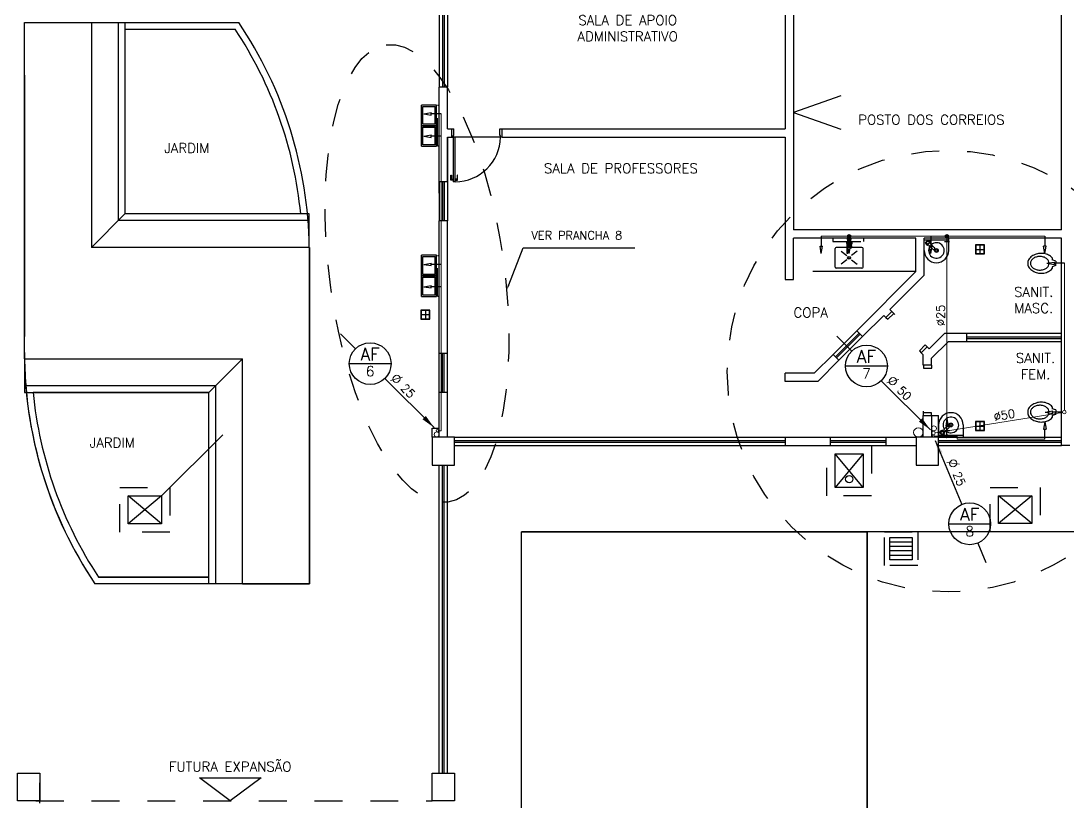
# Model space of a CAD drawing. Header units: millimetres. Extents: x -2485 to 3289, y -257 to 1952.
# Drawn here: x 11.854 to 15.61, y 49.464 to 52.267 of the extents above; entities that cross this region are included whole.
import ezdxf
from ezdxf.enums import TextEntityAlignment as Align

# ---------------------------------------------------------------- set-up
doc = ezdxf.new("R2010")
doc.units = ezdxf.units.MM
doc.header["$LTSCALE"] = 0.3
for name, pattern in [('CONTINUO', [0]), ('HID', [0.37, 0.07, -0.1, 0.03, -0.1, 0.07]), ('HIDDEN2', [0.1875, 0.125, -0.0625]), ('T-5CM', [0.1, 0.05, -0.05])]:
    doc.linetypes.add(name, pattern=pattern)
for name, color, linetype in [('AF', 4, 'Continuous'), ('CAIXAS', 3, 'Continuous'), ('detalhes esgoto', 1, 'HID'), ('IMPLANTAÇÃO ESGOTO', 2, 'Continuous'), ('PAREDE', 7, 'CONTINUO'), ('PILAR', 2, 'Continuous'), ('PROJEÇÃO', 11, 'HIDDEN2'), ('SAN', 11, 'Continuous'), ('TEX', 11, 'Continuous'), ('TEXTO', 3, 'Continuous'), ('TUB', 1, 'Continuous'), ('VISTAS', 1, 'Continuous')]:
    doc.layers.add(name, color=color, linetype=linetype)
for name, color, linetype, lineweight in [('IMPLANTAÇÃO  ÁGUA PLUVIAL', 6, 'HID', 15), ('PROJETO ÁGUA', 140, 'Continuous', 15), ('prumada', 9, 'Continuous', 15)]:
    doc.layers.add(name, color=color, linetype=linetype, lineweight=lineweight)
doc.styles.add('ROMANS', font='romans.shx', dxfattribs={"height": 0.03})

# ---------------------------------------------------------------- blocks, each defined once
blk = doc.blocks.new('vs')
at = {"layer": 'SAN'}
for p, q in [((0.103, 0.04), (0.167, 0.061)), ((0.103, 0.04), (0.103, 0)), ((0.103, -0.04), (0.103, 0)), ((0.167, 0.061), (0.167, 0.096)), ((0.103, -0.04), (0.167, -0.061)), ((0.167, -0.096), (0.167, -0.061))]:
    blk.add_line(p, q, dxfattribs=at)
for centre, radius, start, end in [((0.314, -0.036), 0.198, 124.9644, 138.1402), ((0.338, -0.042), 0.216, 108.2402, 129.1699), ((0.38, 0), 0.152, 163.0933, 196.9067), ((0.351, -0.025), 0.136, 125.8349, 149.1749), ((0.367, -0.158), 0.336, 90.0033, 106.7766), ((0.373, -0.045), 0.165, 107.7554, 128.0493), ((0.395, -0.128), 0.251, 90, 106.6532), ((0.367, -0.102), 0.28, 71.601, 89.9864), ((0.395, -0.051), 0.173, 69.9171, 89.9758), ((0.401, -0.065), 0.185, 54.1651, 73.3468), ((0.381, -0.094), 0.268, 55.0356, 73.8462), ((0.43, -0.025), 0.136, 30.8251, 54.1651), ((0.421, -0.036), 0.198, 30.64, 55.0356), ((0.477, 0), 0.0821, 327.4372, 32.5628), ((0.482, 0), 0.126, 0, 30.64), ((0.482, 0), 0.126, 329.36, 0), ((0.314, 0.036), 0.198, 221.8598, 235.0356), ((0.338, 0.042), 0.216, 230.8301, 251.7598), ((0.351, 0.025), 0.136, 210.8251, 234.1651), ((0.367, 0.158), 0.336, 253.2234, 269.9967), ((0.373, 0.045), 0.165, 231.9507, 252.2446), ((0.395, 0.128), 0.251, 253.3468, 270), ((0.367, 0.102), 0.28, 270.0136, 288.399), ((0.395, 0.051), 0.173, 270.0242, 290.0829), ((0.401, 0.065), 0.185, 286.6532, 305.8349), ((0.381, 0.094), 0.268, 286.1538, 304.9644), ((0.43, 0.025), 0.136, 305.8349, 329.1749), ((0.421, 0.036), 0.198, 304.9644, 329.36)]:
    blk.add_arc(centre, radius, start, end, dxfattribs=at)
blk = doc.blocks.new('ce50x60')
at = {"layer": 'CAIXAS', "linetype": 'T-5CM'}
for p, q in [((0, 0.8), (0.9, 0.8)), ((0, 0), (0, 0.8)), ((0.9, 0.8), (0.9, 0)), ((0.9, 0), (0, 0))]:
    blk.add_line(p, q, dxfattribs=at)
at = {"layer": 'CAIXAS', "color": 9, "linetype": 'Continuous'}
for p, q in [((0.15, 0.15), (0.15, 0.65)), ((0.15, 0.65), (0.75, 0.65)), ((0.75, 0.65), (0.75, 0.15)), ((0.75, 0.15), (0.15, 0.15))]:
    blk.add_line(p, q, dxfattribs=at)
at = {"layer": 'CAIXAS'}
for p, q in [((0.75, 0.65), (0.15, 0.15)), ((0.75, 0.15), (0.15, 0.65))]:
    blk.add_line(p, q, dxfattribs=at)
blk = doc.blocks.new('cg50x60')
at = {"layer": 'CAIXAS'}
for p, q in [((0.15, 0.65), (0.75, 0.15)), ((0.75, 0.65), (0.15, 0.15))]:
    blk.add_line(p, q, dxfattribs=at)
at = {"layer": 'CAIXAS', "color": 9, "linetype": 'Continuous'}
blk.add_line((0.75, 0.65), (0.75, 0.15), dxfattribs=at)
at = {"layer": 'CAIXAS', "linetype": 'T-5CM'}
blk.add_lwpolyline([(0, 0), (0, 0.8), (0.9, 0.8), (0.9, 0)], close=True, dxfattribs=at)
at = {"layer": 'CAIXAS', "color": 9, "linetype": 'Continuous'}
for points in [[(0.15, 0.15), (0.15, 0.65), (0.75, 0.65)], [(0.75, 0.15), (0.15, 0.15)]]:
    blk.add_lwpolyline(points, dxfattribs=at)
at = {"layer": 'TUB', "color": 13}
blk.add_circle((0.603, 0.402), 0.065, dxfattribs=at)
blk = doc.blocks.new('S')
at = {"layer": 'AF'}
blk.add_line((0, 0), (0.18, 0), dxfattribs=at)
at = {"layer": 'AF', "color": 4}
for p, q in [((0.18, 0.022), (0.18, -0.022)), ((0.312, 0), (0.18, 0.022)), ((0.312, 0), (0.18, -0.022))]:
    blk.add_line(p, q, dxfattribs=at)
blk = doc.blocks.new('RG')
blk.add_hatch(color=3).paths.add_polyline_path([(-0.03, 0, 1), (0.03, 0, 1)])
at = {"layer": 'AF'}
for p, q in [((0.03, 0), (0.095, 0)), ((0.095, -0.045), (0.095, 0.045))]:
    blk.add_line(p, q, dxfattribs=at)
blk.add_circle((0, 0), 0.03, dxfattribs=at)
blk = doc.blocks.new('c90c50t')
at = {"layer": 'TUB', "color": 1, "linetype": 'Continuous'}
for p, q in [((0.031, 0), (-0.031, 0)), ((0, -0.031), (0, 0.031))]:
    blk.add_line(p, q, dxfattribs=at)
at = {"layer": 'TUB', "color": 7}
for p, q in [((-0.016, -0.009), (-0.025, 0.001)), ((-0.009, -0.005), (-0.024, 0.009)), ((-0.007, 0.003), (-0.02, 0.016)), ((-0.002, 0.009), (-0.014, 0.021)), ((0.006, 0.012), (-0.007, 0.024)), ((0.025, 0.003), (0.003, 0.025))]:
    blk.add_line(p, q, dxfattribs=at)
at = {"layer": 'TUB', "color": 4}
for p, q in [((0.083, 0.025), (0.018, 0.025)), ((0.085, 0.024), (0.02, 0.024)), ((0.083, -0.025), (0.018, -0.025)), ((0.085, -0.024), (0.02, -0.024))]:
    blk.add_line(p, q, dxfattribs=at)
at = {"layer": 'TUB', "color": 3}
for p, q in [((0.085, 0.024), (0.083, 0.025)), ((0.085, 0.024), (0.085, 0.024)), ((0.085, -0.024), (0.083, -0.025)), ((0.085, -0.024), (0.085, -0.024))]:
    blk.add_line(p, q, dxfattribs=at)
at = {"layer": 'TUB', "color": 3, "linetype": 'Continuous'}
for q in [(0.085, 0.024), (0.085, -0.024)]:
    blk.add_line((0.085, 0), q, dxfattribs=at)
at = {"layer": 'TUB', "color": 4}
for radius in [0.0309, 0.027, 0.0254]:
    blk.add_circle((0, 0), radius, dxfattribs=at)
for centre, radius, start, end in [((-0.017, 0), 0.00874, 180, 270), ((-0.017, 0), 0.00874, 270, 0), ((0.008, -0.004), 0.0165, 350.3769, 165.498)]:
    blk.add_arc(centre, radius, start, end, dxfattribs=at)
blk = doc.blocks.new('l50')
at = {"layer": 'TUB', "color": 4}
for p, q in [((-0.035, 0.02595), (-0.031875, 0.02695)), ((0.0229, 0.02535), (-0.035, 0.02535)), ((-0.031875, 0.02695), (0.0213, 0.02695)), ((0.0213, 0.02695), (0.0213, 0.03095)), ((0.0213, 0.03095), (0.0325, 0.03095)), ((0.0229, 0.02535), (0.0229, 0.02935)), ((0.0229, 0.02935), (0.0309, 0.02935)), ((0.0309, 0.02935), (0.0309, 0.02535)), ((0.0309, 0.02535), (0.04, 0.02535)), ((0.0325, 0.03095), (0.0325, 0.02695)), ((0.0325, 0.02695), (0.04, 0.02695)), ((0.0229, -0.02535), (-0.035, -0.02535)), ((-0.035, -0.02595), (-0.031875, -0.02695)), ((-0.031875, -0.02695), (0.0213, -0.02695)), ((0.0213, -0.02695), (0.0213, -0.03095)), ((0.0213, -0.03095), (0.0325, -0.03095)), ((0.0229, -0.02535), (0.0229, -0.02935)), ((0.0229, -0.02935), (0.0309, -0.02935)), ((0.0309, -0.02535), (0.04, -0.02535)), ((0.0309, -0.02935), (0.0309, -0.02535)), ((0.0325, -0.02695), (0.04, -0.02695)), ((0.0325, -0.03095), (0.0325, -0.02695))]:
    blk.add_line(p, q, dxfattribs=at)
at = {"layer": 'TUB', "color": 3}
for p, q in [((-0.035, 0.02595), (-0.035, 0)), ((-0.035, -0.02595), (-0.035, 0)), ((0, 0.02535), (0, 0)), ((0, -0.02535), (0, 0)), ((0.0229, 0), (0.0229, 0.02535)), ((0.0229, 0), (0.0229, -0.02535)), ((0.0309, 0), (0.0309, 0.02535)), ((0.0309, 0), (0.0309, -0.02535)), ((0.04, 0), (0.04, 0.02695)), ((0.04, 0), (0.04, -0.02695))]:
    blk.add_line(p, q, dxfattribs=at)
blk = doc.blocks.new('CP40N')
at = {"layer": 'CAIXAS', "linetype": 'T-5CM'}
for p, q in [((-0.3, -0.3), (-0.3, 0.3)), ((-0.3, 0.3), (0.3, 0.3)), ((0.3, 0.3), (0.3, -0.3)), ((0.3, -0.3), (-0.3, -0.3))]:
    blk.add_line(p, q, dxfattribs=at)
at = {"layer": 'CAIXAS', "color": 9, "linetype": 'Continuous'}
for p, q in [((-0.2, -0.2), (-0.2, 0.2)), ((-0.2, 0.2), (0.2, 0.2)), ((0.2, 0.2), (0.2, -0.2)), ((0.2, -0.2), (-0.2, -0.2))]:
    blk.add_line(p, q, dxfattribs=at)
at = {"layer": 'CAIXAS', "color": 7}
for p, q in [((0.2, 0.12), (-0.2, 0.12)), ((0.2, 0.04), (-0.2, 0.04)), ((0.2, -0.04), (-0.2, -0.04)), ((0.2, -0.12), (-0.2, -0.12))]:
    blk.add_line(p, q, dxfattribs=at)
blk = doc.blocks.new('CS150')
at = {"layer": 'SAN'}
for p, q in [((-0.075, 0), (0.075, 0)), ((0, 0.075), (0, -0.075))]:
    blk.add_line(p, q, dxfattribs=at)
for points in [[(-0.08, 0.08), (-0.08, -0.08), (0.08, -0.08), (0.08, 0.08)], [(-0.075, 0.075), (-0.075, -0.075), (0.075, -0.075), (0.075, 0.075)]]:
    blk.add_lwpolyline(points, close=True, dxfattribs=at)
blk = doc.blocks.new('N292')
at = {"layer": 'TEX', "color": 11}
blk.add_line((0.0062, -0.015), (0.1015, -0.245), dxfattribs=at)
at = {"layer": 'TEX', "color": 5, "linetype": 'Continuous'}
blk.add_line((0.0552, -0.3143), (0.2052, -0.3143), dxfattribs=at)
at = {"layer": 'TEX'}
blk.add_line((0.1589, -0.3836), (0.1878, -0.4534), dxfattribs=at)
at = {"layer": 'TEX', "color": 5, "linetype": 'Continuous'}
blk.add_circle((0.1302, -0.3143), 0.075, dxfattribs=at)
at = {"layer": 'TEX', "color": 11}
blk.add_solid([(0.0176, -0.0643), (0.033, -0.058), (0.0062, -0.015)], dxfattribs=at)
at = {"layer": 'TEX', "color": 5, "style": 'ROMANS'}
blk.add_text('%%c', height=0.04, rotation=292.5, dxfattribs=at).set_placement((0.0459, -0.0892))
at = {"layer": 'TEX', "color": 5, "linetype": 'Continuous', "style": 'ROMANS'}
blk.add_attdef('N', (0.0689, -0.1351), '', height=0.03, rotation=292.5, dxfattribs=at)
at = {"layer": 'TEX', "color": 9, "linetype": 'Continuous', "style": 'ROMANS'}
for tag, height, p in [('L', 0.045, (0.1302, -0.303)), ('N', 0.036, (0.1302, -0.3592))]:
    blk.add_attdef(tag, text='', height=height, dxfattribs=at).set_placement(p, align=Align.CENTER)
blk = doc.blocks.new('n135')
at = {"layer": 'TEX'}
blk.add_line((-0.2936, 0.2936), (-0.347, 0.347), dxfattribs=at)
at = {"layer": 'TEX', "color": 5, "linetype": 'Continuous'}
blk.add_line((-0.3155, 0.2405), (-0.1655, 0.2405), dxfattribs=at)
at = {"layer": 'TEX', "color": 11}
blk.add_line((-0.0113, 0.0113), (-0.1875, 0.1875), dxfattribs=at)
blk.add_line((-0.0113, 0.0113), (-0.1875, 0.1875), dxfattribs=at)
at = {"layer": 'TEX', "color": 5, "linetype": 'Continuous'}
blk.add_circle((-0.2405, 0.2405), 0.075, dxfattribs=at)
blk.add_circle((-0.2405, 0.2405), 0.075, dxfattribs=at)
at = {"layer": 'TEX', "color": 11}
blk.add_solid([(-0.0526, 0.0408), (-0.0408, 0.0526), (-0.0113, 0.0113)], dxfattribs=at)
blk.add_solid([(-0.0526, 0.0408), (-0.0408, 0.0526), (-0.0113, 0.0113)], dxfattribs=at)
at = {"layer": 'TEX', "color": 5, "style": 'ROMANS'}
blk.add_text('%%c', height=0.04, rotation=315, dxfattribs=at).set_placement((-0.1722, 0.1839))
at = {"layer": 'TEX', "color": 9, "linetype": 'Continuous', "style": 'ROMANS'}
for tag, height, p in [('L', 0.045, (-0.2405, 0.2518)), ('N', 0.036, (-0.2405, 0.1956))]:
    blk.add_attdef(tag, text='', height=height, dxfattribs=at).set_placement(p, align=Align.CENTER)
at = {"layer": 'TEX', "color": 5, "linetype": 'Continuous', "style": 'ROMANS'}
blk.add_attdef('N', (-0.1334, 0.1503), '', height=0.03, rotation=315, dxfattribs=at)
blk = doc.blocks.new('50')
at = {"layer": 'TEX', "color": 9, "style": 'ROMANS'}
blk.add_text('%%c50', height=0.03, dxfattribs=at).set_placement((0, 0))
blk = doc.blocks.new('25')
at = {"layer": 'TEX', "color": 9, "style": 'ROMANS'}
blk.add_text('%%c25', height=0.03, dxfattribs=at).set_placement((0, 0))
blk = doc.blocks.new('SENT')
at = {"layer": 'TEX', "color": 5}
blk.add_lwpolyline([(-0.0825, -0.1105), (-0.0825, 0.1105), (0, 0)], close=True, dxfattribs=at)

msp = doc.modelspace()

# ---------------------------------------------------------------- linework, layer by layer
at = {"layer": 'IMPLANTAÇÃO ESGOTO'}
msp.add_line((12.35856, 50.562635), (12.577647, 50.781722), dxfattribs=at)
at = {"layer": 'PAREDE'}
for p, q in [((14.59454, 52.509032), (14.59454, 51.879032)), ((14.59454, 52.479032), (14.59454, 51.879032)), ((14.62454, 52.479032), (14.62454, 51.517032)), ((15.58654, 51.517032), (15.58654, 52.479032)), ((13.354539, 52.329032), (13.35454, 52.029032)), ((13.366539, 52.329032), (13.36654, 52.029032)), ((13.372539, 52.329032), (13.37254, 52.029032)), ((13.384539, 52.329032), (13.38454, 52.029032)), ((11.86654, 52.261032), (12.635548, 52.261032)), ((11.86654, 52.072237), (11.86654, 52.261032)), ((11.86654, 52.261032), (12.635548, 52.261032)), ((11.86654, 52.261032), (12.635548, 52.261032)), ((11.86654, 51.054032), (11.86654, 52.261032)), ((11.86654, 52.261032), (12.10654, 52.261032)), ((12.10654, 52.261032), (12.10654, 51.454032)), ((12.119532, 52.261032), (12.635548, 52.261032)), ((12.20254, 52.261032), (12.20254, 51.550032)), ((12.22654, 52.261032), (12.22654, 51.574032)), ((12.22654, 52.237032), (12.622694, 52.237032)), ((11.86654, 52.072237), (11.86654, 51.134032)), ((13.35454, 51.649032), (13.35454, 52.029032)), ((13.38454, 52.029032), (13.35454, 52.029032)), ((13.38454, 51.879032), (13.38454, 52.029126)), ((14.79454, 51.998032), (14.62454, 51.938032)), ((14.62454, 51.938032), (14.79454, 51.878032)), ((13.38454, 51.879032), (13.39954, 51.879032)), ((13.39954, 51.849032), (13.39954, 51.879032)), ((13.39954, 51.879032), (13.40704, 51.879032)), ((13.40704, 51.856032), (13.40704, 51.879032)), ((13.57204, 51.856032), (13.57204, 51.879032)), ((13.57204, 51.879032), (13.57954, 51.879032)), ((13.57954, 51.879032), (14.59454, 51.879032)), ((13.57954, 51.849032), (13.57954, 51.879032)), ((13.38454, 51.689032), (13.38454, 51.849032)), ((13.38454, 51.849032), (13.39954, 51.849032)), ((13.38454, 51.849032), (13.38454, 51.704032)), ((13.38454, 51.849032), (13.38454, 51.716032)), ((13.38454, 51.849032), (13.38454, 51.689032)), ((13.38454, 51.849032), (13.39954, 51.849032)), ((13.38454, 51.849032), (13.38454, 51.689032)), ((13.39954, 51.849032), (13.40454, 51.849032)), ((13.40454, 51.849032), (13.40454, 51.856032)), ((13.40454, 51.856032), (13.40704, 51.856032)), ((13.40454, 51.849032), (13.40454, 51.689032)), ((13.41154, 51.849032), (13.40454, 51.849032)), ((13.57454, 51.849032), (13.41154, 51.849032)), ((13.41154, 51.689032), (13.41154, 51.849032)), ((13.57454, 51.856032), (13.57204, 51.856032)), ((13.57454, 51.849032), (13.57454, 51.856032)), ((13.57954, 51.849032), (13.57454, 51.849032)), ((13.57954, 51.849032), (14.59454, 51.849032)), ((14.59454, 51.849032), (14.59454, 51.338515)), ((14.59454, 51.849032), (14.59454, 51.338515)), ((13.38454, 51.689032), (13.354539, 51.689032)), ((13.354539, 51.689032), (13.35454, 51.549032)), ((13.366539, 51.689032), (13.36654, 51.549032)), ((13.372539, 51.689032), (13.37254, 51.549032)), ((13.384539, 51.689032), (13.38454, 51.549032)), ((13.39579, 51.695615), (13.39579, 51.713115)), ((13.39579, 51.713115), (13.397977, 51.713115)), ((13.40454, 51.695615), (13.39579, 51.695615)), ((13.397977, 51.713115), (13.397977, 51.698415)), ((13.397977, 51.698415), (13.40454, 51.698415)), ((13.41154, 51.689032), (13.40454, 51.689032)), ((13.418102, 51.698415), (13.41154, 51.698415)), ((13.41154, 51.695615), (13.42029, 51.695615)), ((13.42029, 51.713115), (13.418102, 51.713115)), ((13.418102, 51.713115), (13.418102, 51.698415)), ((13.42029, 51.695615), (13.42029, 51.713115)), ((12.10654, 51.454032), (12.22654, 51.574032)), ((12.888362, 51.574032), (12.22654, 51.574032)), ((12.888362, 51.454032), (12.888362, 51.574032)), ((12.888362, 51.550032), (12.20254, 51.550032)), ((13.35454, 50.948032), (13.35454, 51.549032)), ((13.38454, 51.549032), (13.35454, 51.549032)), ((13.38454, 50.948032), (13.38454, 51.549032)), ((15.58654, 51.517032), (14.62454, 51.517032)), ((12.88854, 51.454032), (12.10654, 51.454032)), ((12.88854, 51.454032), (12.88854, 51.374032)), ((12.88854, 50.247032), (12.88854, 51.454032)), ((15.063687, 51.487032), (14.62454, 51.487032)), ((14.62454, 51.338515), (14.62454, 51.487032)), ((15.063687, 51.367032), (15.063687, 51.487032)), ((15.58654, 51.487032), (15.093687, 51.487032)), ((15.093687, 51.354606), (15.093687, 51.487032)), ((15.58654, 51.145032), (15.58654, 51.487032)), ((12.88854, 51.374032), (12.88854, 50.247032)), ((14.851829, 51.155174), (15.063687, 51.367032)), ((14.970332, 51.231251), (15.093687, 51.354606)), ((14.59454, 51.338515), (14.62454, 51.338515)), ((14.984474, 51.217108), (14.970332, 51.231251)), ((14.873042, 51.133961), (14.949118, 51.210037)), ((14.95619, 51.202966), (14.949118, 51.210037)), ((14.95619, 51.202966), (14.977403, 51.22418)), ((14.95619, 51.202966), (14.977403, 51.22418)), ((14.977523, 51.2243), (14.95631, 51.203086)), ((14.95631, 51.203086), (14.963381, 51.196015)), ((14.963381, 51.196015), (14.984594, 51.217229)), ((14.984594, 51.217229), (14.977523, 51.2243)), ((14.988837, 51.212986), (14.984594, 51.217229)), ((14.766976, 51.070322), (14.851829, 51.155174)), ((14.851829, 51.155174), (14.873042, 51.133961)), ((11.86654, 51.077032), (11.86654, 51.134032)), ((14.775462, 51.061836), (14.860314, 51.146689)), ((14.779704, 51.057594), (14.864557, 51.142447)), ((14.78819, 51.049108), (14.873042, 51.133961)), ((15.111753, 51.089829), (15.166956, 51.145032)), ((15.24654, 51.145032), (15.166956, 51.145032)), ((15.24654, 51.115032), (15.24654, 51.145032)), ((15.58654, 51.145032), (15.24654, 51.145032)), ((15.24654, 51.133032), (15.58654, 51.133032)), ((15.24654, 51.127032), (15.58654, 51.127032)), ((15.58654, 50.743032), (15.58654, 51.145032)), ((15.097611, 51.103971), (15.076398, 51.082758)), ((15.09054, 51.068616), (15.076398, 51.082758)), ((15.076398, 51.082758), (15.083469, 51.075687)), ((15.083349, 51.075567), (15.104562, 51.09678)), ((15.083469, 51.075687), (15.104682, 51.0969)), ((15.111753, 51.089829), (15.097611, 51.103971)), ((15.104682, 51.0969), (15.097611, 51.103971)), ((15.12054, 51.05619), (15.179383, 51.115032)), ((15.24654, 51.115032), (15.179383, 51.115032)), ((15.58654, 51.115032), (15.24654, 51.115032)), ((11.86654, 51.054032), (12.64854, 51.054032)), ((11.866718, 51.054032), (11.866718, 50.934032)), ((12.64854, 51.054032), (12.52854, 50.934032)), ((12.64854, 50.247032), (12.64854, 51.054032)), ((13.354539, 50.933032), (13.35454, 51.073032)), ((13.38454, 51.073032), (13.35454, 51.073032)), ((13.366539, 50.933032), (13.36654, 51.073032)), ((13.372539, 50.933032), (13.37254, 51.073032)), ((13.384539, 50.933032), (13.38454, 51.073032)), ((14.699687, 51.003032), (14.766976, 51.070322)), ((14.712113, 50.973032), (14.78819, 51.049108)), ((14.766976, 51.070322), (14.78819, 51.049108)), ((15.09054, 51.031032), (15.09054, 51.068616)), ((15.12054, 51.031032), (15.12054, 51.05619)), ((14.59454, 50.973032), (14.59454, 51.003032)), ((14.699687, 51.003032), (14.59454, 51.003032)), ((15.12071, 51.031032), (15.09071, 51.031032)), ((15.09071, 51.031032), (15.09071, 51.021032)), ((15.09071, 51.021032), (15.12071, 51.021032)), ((15.12071, 51.021032), (15.12071, 51.031032)), ((14.712113, 50.973032), (14.59454, 50.973032)), ((11.866718, 50.958032), (12.55254, 50.958032)), ((11.866718, 50.934032), (12.52854, 50.934032)), ((12.52854, 50.934032), (11.897541, 50.934032)), ((12.52854, 50.247032), (12.52854, 50.934032)), ((12.52854, 50.271032), (12.52854, 50.934032)), ((12.55254, 50.247032), (12.55254, 50.958032)), ((13.38454, 50.933032), (13.354539, 50.933032)), ((13.35454, 50.773032), (13.35454, 50.933032)), ((13.38454, 50.773032), (13.38454, 50.933032)), ((15.09054, 50.867032), (15.09054, 50.861032)), ((15.09054, 50.867032), (15.09054, 50.861032)), ((15.12054, 50.861032), (15.09054, 50.861032)), ((15.09054, 50.861032), (15.09054, 50.851032)), ((15.12054, 50.851032), (15.12054, 50.861032)), ((15.09054, 50.773032), (15.09054, 50.851032)), ((15.09054, 50.851032), (15.14554, 50.851032)), ((15.14554, 50.773032), (15.14554, 50.851032)), ((13.32954, 50.773032), (13.32954, 50.805177)), ((13.32954, 50.805177), (13.35454, 50.805177)), ((12.88854, 50.777032), (12.88854, 50.247032)), ((12.88854, 50.777032), (12.88854, 50.247032)), ((12.88854, 50.750532), (12.88854, 50.247032)), ((12.88854, 50.247032), (12.88854, 50.750532)), ((12.88854, 50.750532), (12.88854, 50.247032)), ((12.88854, 50.247032), (12.88854, 50.750532)), ((13.40954, 50.773032), (14.59454, 50.773032)), ((13.40954, 50.761032), (14.59454, 50.761032)), ((13.40954, 50.755032), (14.59454, 50.755032)), ((13.40954, 50.743032), (14.59454, 50.743032)), ((14.59454, 50.773032), (14.59454, 50.743032)), ((14.59454, 50.773032), (14.75754, 50.773032)), ((14.59454, 50.743032), (14.62454, 50.743032)), ((14.59454, 50.743032), (14.75754, 50.743032)), ((14.75754, 50.743032), (14.75754, 50.773032)), ((14.75754, 50.773032), (14.95754, 50.773032)), ((14.75754, 50.761032), (14.95754, 50.761032)), ((14.75754, 50.755032), (14.95754, 50.755032)), ((14.75754, 50.743032), (14.95754, 50.743032)), ((14.95754, 50.743032), (14.95754, 50.773032)), ((14.95754, 50.773032), (15.06554, 50.773032)), ((14.95754, 50.743032), (15.06554, 50.743032)), ((15.14554, 50.773032), (15.58654, 50.773032)), ((15.14554, 50.761032), (15.58654, 50.761032)), ((15.14554, 50.755032), (15.58654, 50.755032)), ((15.14554, 50.743032), (15.58654, 50.743032)), ((15.61654, 50.743032), (15.58654, 50.743032)), ((13.35454, 49.568032), (13.35454, 50.673032)), ((13.36654, 49.568032), (13.36654, 50.673032)), ((13.37254, 49.568032), (13.37254, 50.673032)), ((13.38454, 49.568032), (13.38454, 50.673032)), ((12.88854, 50.435828), (12.88854, 50.247032)), ((12.88854, 50.435828), (12.88854, 50.247032)), ((22.32954, 50.433032), (13.64954, 50.433032)), ((13.64954, 50.433032), (14.88954, 50.433032)), ((13.64954, 48.247032), (13.64954, 50.433032)), ((14.88954, 48.247032), (14.88954, 50.433032)), ((14.88954, 50.433032), (14.88954, 48.247032)), ((12.52854, 50.271032), (12.132386, 50.271032)), ((12.132386, 50.271032), (12.52854, 50.271032)), ((12.88854, 50.247032), (12.119532, 50.247032)), ((12.88854, 50.247032), (12.119532, 50.247032)), ((12.88854, 50.247032), (12.119532, 50.247032)), ((12.88854, 50.247032), (12.119532, 50.247032)), ((12.88854, 50.247032), (12.119532, 50.247032)), ((12.88854, 50.247032), (12.119532, 50.247032)), ((12.88854, 50.247032), (12.119532, 50.247032)), ((12.635548, 50.247032), (12.119532, 50.247032)), ((12.64854, 50.247032), (12.119532, 50.247032)), ((12.64854, 50.247032), (12.88854, 50.247032)), ((11.92154, 49.460032), (11.92154, 49.533032))]:
    msp.add_line(p, q, dxfattribs=at)
for centre, radius, start, end in [((11.40054, 51.431032), 1.488, 0.885656, 33.903492), ((11.40054, 51.431032), 1.488, 0.885656, 33.903492), ((11.40054, 51.431032), 1.464, 5.605452, 33.40451), ((13.40951, 51.854128), 0.165108, 270.704342, 358.231371), ((13.35454, 51.077032), 1.488, 180, 213.903492), ((13.35454, 51.077032), 1.488, 180.885656, 213.903492), ((13.35454, 51.077032), 1.488, 180.885656, 213.903492), ((13.35454, 51.077032), 1.464, 185.605452, 213.40451), ((13.35454, 51.077032), 1.464, 185.605452, 213.40451)]:
    msp.add_arc(centre, radius, start, end, dxfattribs=at)
at = {"layer": 'PILAR'}
for points in [[(13.32954, 50.673032), (13.40954, 50.673032), (13.40954, 50.773032), (13.32954, 50.773032)], [(15.06554, 50.673032), (15.14554, 50.673032), (15.14554, 50.773032), (15.06554, 50.773032)], [(11.84154, 49.568032), (11.92154, 49.568032), (11.92154, 49.468032), (11.84154, 49.468032)], [(13.32954, 49.568032), (13.40954, 49.568032), (13.40954, 49.468032), (13.32954, 49.468032)]]:
    msp.add_lwpolyline(points, close=True, dxfattribs=at)
at = {"layer": 'PROJETO ÁGUA'}
for p, q in [((13.36154, 50.796484), (13.36154, 51.933032)), ((15.17894, 51.494032), (14.72454, 51.494032)), ((15.52654, 51.494032), (15.17294, 51.494032)), ((15.17554, 51.490632), (15.17554, 50.776666)), ((15.59654, 51.397032), (15.596526, 50.869482)), ((15.133614, 50.789219), (15.59017, 50.862019)), ((15.596526, 50.863032), (15.596526, 50.863032)), ((13.35138, 50.796484), (13.36154, 50.796484)), ((15.130179, 50.776666), (15.211728, 50.776666)), ((15.211728, 50.776666), (15.211728, 50.766032)), ((15.211728, 50.766032), (15.52654, 50.766032))]:
    msp.add_line(p, q, dxfattribs=at)
for centre, radius in [((15.17554, 51.494032), 0.0034), ((15.59654, 50.863032), 0.00645)]:
    msp.add_circle(centre, radius, dxfattribs=at)
at = {"layer": 'PROJEÇÃO'}
for p, q in [((14.766641, 51.487032), (14.766641, 51.474719)), ((14.766641, 51.474719), (14.876584, 51.474719)), ((14.876584, 51.487032), (14.876584, 51.474719)), ((11.90754, 49.468032), (13.32954, 49.468032))]:
    msp.add_line(p, q, dxfattribs=at)
msp.add_circle((15.179383, 51.009921), 0.79211, dxfattribs=at)
msp.add_ellipse((13.274676, 51.360103), major_axis=(-0.110085, 0.820485), ratio=0.37830968, dxfattribs=at)
at = {"layer": 'prumada'}
for centre, radius in [((13.345139, 50.78311), 0.00883), ((13.34708, 50.796484), 0.0043), ((15.072815, 50.790086), 0.01698), ((15.128759, 50.804717), 0.00883), ((15.127245, 50.788203), 0.00645), ((15.126779, 50.776666), 0.0034)]:
    msp.add_circle(centre, radius, dxfattribs=at)
at = {"layer": 'SAN'}
for p, q in [((13.291061, 51.890726), (13.291061, 51.964725)), ((13.345061, 51.964725), (13.291061, 51.964725)), ((13.296061, 51.895726), (13.296061, 51.959725)), ((13.296061, 51.959725), (13.340061, 51.959725)), ((13.340061, 51.895726), (13.340061, 51.959725)), ((13.345061, 51.890726), (13.345061, 51.964725)), ((13.291061, 51.890726), (13.345061, 51.890726)), ((13.291061, 51.816728), (13.291061, 51.890726)), ((13.345061, 51.890726), (13.291061, 51.890726)), ((13.340061, 51.895726), (13.296061, 51.895726)), ((13.296061, 51.821728), (13.296061, 51.885726)), ((13.296061, 51.885726), (13.340061, 51.885726)), ((13.340061, 51.821728), (13.340061, 51.885726)), ((13.345061, 51.816728), (13.345061, 51.890726)), ((13.291061, 51.816728), (13.345061, 51.816728)), ((13.340061, 51.821728), (13.296061, 51.821728)), ((13.291061, 51.352228), (13.291061, 51.426226)), ((13.345061, 51.426226), (13.291061, 51.426226)), ((13.296061, 51.357228), (13.296061, 51.421226)), ((13.296061, 51.421226), (13.340061, 51.421226)), ((13.340061, 51.357228), (13.340061, 51.421226)), ((13.345061, 51.352228), (13.345061, 51.426226)), ((13.291061, 51.352228), (13.345061, 51.352228)), ((13.291061, 51.278229), (13.291061, 51.352228)), ((13.345061, 51.352228), (13.291061, 51.352228)), ((13.340061, 51.357228), (13.296061, 51.357228)), ((13.296061, 51.283229), (13.296061, 51.347228)), ((13.296061, 51.347228), (13.340061, 51.347228)), ((13.340061, 51.283229), (13.340061, 51.347228)), ((13.345061, 51.278229), (13.345061, 51.352228)), ((13.291061, 51.278229), (13.345061, 51.278229)), ((13.340061, 51.283229), (13.296061, 51.283229))]:
    msp.add_line(p, q, dxfattribs=at)
at = {"layer": 'SAN', "linetype": 'T-5CM'}
for p, q in [((13.34754, 51.818085), (13.34754, 51.964014)), ((13.34754, 51.964014), (13.35454, 51.964014)), ((13.34754, 51.818085), (13.35454, 51.818085)), ((15.093687, 51.480032), (15.093687, 51.487032)), ((15.181687, 51.480032), (15.093687, 51.480032)), ((13.34754, 51.279586), (13.34754, 51.425515)), ((13.34754, 51.425515), (13.35454, 51.425515)), ((13.34754, 51.279586), (13.35454, 51.279586)), ((15.12054, 50.851032), (15.12054, 50.773032)), ((15.14554, 50.780032), (15.23354, 50.780032)), ((15.14554, 50.780032), (15.14554, 50.773032)), ((15.23354, 50.780032), (15.23354, 50.773032))]:
    msp.add_line(p, q, dxfattribs=at)
at = {"layer": 'SAN', "linetype": 'CONTINUO'}
for p, q in [((14.817175, 51.45361), (14.77854, 51.45361)), ((14.817175, 51.45361), (14.77854, 51.45361)), ((14.817175, 51.43661), (14.817175, 51.469884)), ((14.817175, 51.43661), (14.817175, 51.469884)), ((14.819175, 51.43661), (14.819175, 51.469884)), ((14.819175, 51.43661), (14.819175, 51.469884)), ((14.824382, 51.45361), (14.819175, 51.45361)), ((14.824382, 51.45361), (14.819175, 51.45361)), ((14.82605, 51.472012), (14.820146, 51.472012)), ((14.82605, 51.472012), (14.820146, 51.472012)), ((14.823921, 51.468012), (14.820393, 51.468012)), ((14.823921, 51.468012), (14.820393, 51.468012)), ((14.824184, 51.454408), (14.825184, 51.465508)), ((14.824184, 51.454408), (14.825184, 51.465508)), ((14.824184, 51.454408), (14.824528, 51.45564)), ((14.824184, 51.454408), (14.824528, 51.45564)), ((14.824528, 51.453176), (14.824184, 51.454408)), ((14.824528, 51.453176), (14.824184, 51.454408)), ((14.824528, 51.45564), (14.825648, 51.456821)), ((14.824528, 51.45564), (14.825648, 51.456821)), ((14.825184, 51.465508), (14.825419, 51.466123)), ((14.825184, 51.465508), (14.825419, 51.466123)), ((14.825419, 51.466123), (14.826356, 51.466814)), ((14.825419, 51.466123), (14.826356, 51.466814)), ((14.825648, 51.456821), (14.827198, 51.457545)), ((14.825648, 51.456821), (14.827198, 51.457545)), ((14.826356, 51.466814), (14.827561, 51.467201)), ((14.826356, 51.466814), (14.827561, 51.467201)), ((14.827198, 51.457545), (14.829184, 51.457821)), ((14.827198, 51.457545), (14.829184, 51.457821)), ((14.827561, 51.467201), (14.829184, 51.467354)), ((14.827561, 51.467201), (14.829184, 51.467354)), ((14.829184, 51.467354), (14.830807, 51.467201)), ((14.829184, 51.467354), (14.830807, 51.467201)), ((14.829184, 51.457821), (14.83117, 51.457545)), ((14.829184, 51.457821), (14.83117, 51.457545)), ((14.830807, 51.467201), (14.832012, 51.466814)), ((14.830807, 51.467201), (14.832012, 51.466814)), ((14.83117, 51.457545), (14.83272, 51.456821)), ((14.83117, 51.457545), (14.83272, 51.456821)), ((14.832012, 51.466814), (14.832949, 51.466123)), ((14.832012, 51.466814), (14.832949, 51.466123)), ((14.832536, 51.468151), (14.832536, 51.466427)), ((14.832536, 51.468151), (14.832536, 51.466427)), ((14.83272, 51.456821), (14.833839, 51.45564)), ((14.83272, 51.456821), (14.833839, 51.45564)), ((14.832949, 51.466123), (14.833184, 51.465508)), ((14.832949, 51.466123), (14.833184, 51.465508)), ((14.834184, 51.454408), (14.833184, 51.465508)), ((14.834184, 51.454408), (14.833184, 51.465508)), ((14.833839, 51.45564), (14.834184, 51.454408)), ((14.833839, 51.45564), (14.834184, 51.454408)), ((14.834184, 51.454408), (14.833839, 51.453176)), ((14.834184, 51.454408), (14.833839, 51.453176)), ((14.87054, 51.45361), (14.833986, 51.45361)), ((14.87054, 51.45361), (14.833986, 51.45361)), ((15.093687, 51.443032), (15.093687, 51.487032)), ((15.093687, 51.443032), (15.093687, 51.487032)), ((15.107074, 51.4803), (15.09774, 51.470966)), ((15.107074, 51.4803), (15.09774, 51.470966)), ((15.098253, 51.470454), (15.09774, 51.470966)), ((15.098253, 51.470454), (15.09774, 51.470966)), ((15.10448, 51.476221), (15.10182, 51.47356)), ((15.10448, 51.476221), (15.10182, 51.47356)), ((15.107587, 51.479787), (15.107074, 51.4803)), ((15.107587, 51.479787), (15.107074, 51.4803)), ((15.107171, 51.465281), (15.125728, 51.446724)), ((15.107171, 51.465281), (15.125728, 51.446724)), ((15.11275, 51.470995), (15.131292, 51.452454)), ((15.11275, 51.470995), (15.131292, 51.452454)), ((15.181687, 51.443032), (15.181687, 51.487032)), ((15.181687, 51.443032), (15.181687, 51.487032)), ((14.77454, 51.43661), (14.77454, 51.44961)), ((14.77454, 51.43661), (14.77454, 51.44961)), ((14.77454, 51.38361), (14.77454, 51.43661)), ((14.77454, 51.38361), (14.77454, 51.43661)), ((14.795659, 51.440266), (14.816002, 51.424546)), ((14.817175, 51.434438), (14.817175, 51.43661)), ((14.817175, 51.434438), (14.817175, 51.43661)), ((14.819175, 51.434438), (14.819175, 51.43661)), ((14.819175, 51.434438), (14.819175, 51.43661)), ((14.825648, 51.451994), (14.824528, 51.453176)), ((14.825648, 51.451994), (14.824528, 51.453176)), ((14.827198, 51.45127), (14.825648, 51.451994)), ((14.827198, 51.45127), (14.825648, 51.451994)), ((14.829184, 51.450995), (14.827198, 51.45127)), ((14.829184, 51.450995), (14.827198, 51.45127)), ((14.83117, 51.45127), (14.829184, 51.450995)), ((14.83117, 51.45127), (14.829184, 51.450995)), ((14.83272, 51.451994), (14.83117, 51.45127)), ((14.83272, 51.451994), (14.83117, 51.45127)), ((14.833839, 51.453176), (14.83272, 51.451994)), ((14.833839, 51.453176), (14.83272, 51.451994)), ((14.853421, 51.440266), (14.833077, 51.424546)), ((14.87454, 51.43661), (14.87454, 51.44961)), ((14.87454, 51.43661), (14.87454, 51.44961)), ((14.87454, 51.38361), (14.87454, 51.43661)), ((14.87454, 51.38361), (14.87454, 51.43661)), ((14.87054, 51.37961), (14.77854, 51.37961)), ((14.87054, 51.37961), (14.77854, 51.37961)), ((14.816002, 51.410013), (14.795659, 51.394293)), ((14.816002, 51.410013), (14.795659, 51.394293)), ((14.833077, 51.410013), (14.853421, 51.394293)), ((14.833077, 51.410013), (14.853421, 51.394293)), ((15.063687, 51.367032), (14.69454, 51.367032)), ((15.14554, 50.817032), (15.14554, 50.773032)), ((15.14554, 50.817032), (15.14554, 50.773032)), ((15.23354, 50.817032), (15.23354, 50.773032)), ((15.23354, 50.817032), (15.23354, 50.773032)), ((15.150106, 50.789611), (15.149593, 50.789098)), ((15.150106, 50.789611), (15.149593, 50.789098)), ((15.158927, 50.779765), (15.149593, 50.789098)), ((15.158927, 50.779765), (15.149593, 50.789098)), ((15.156333, 50.783844), (15.153672, 50.786505)), ((15.156333, 50.783844), (15.153672, 50.786505)), ((15.159439, 50.780277), (15.158927, 50.779765)), ((15.159439, 50.780277), (15.158927, 50.779765)), ((15.159024, 50.794784), (15.177581, 50.813341)), ((15.159024, 50.794784), (15.177581, 50.813341)), ((15.164603, 50.78907), (15.183144, 50.807611)), ((15.164603, 50.78907), (15.183144, 50.807611))]:
    msp.add_line(p, q, dxfattribs=at)
for centre, radius in [((15.106879, 51.471161), 0.005), ((15.106879, 51.471161), 0.005), ((14.82454, 51.41661), 0.005317), ((14.82454, 51.41661), 0.005317), ((14.82454, 51.41661), 0.003254), ((14.82454, 51.41661), 0.003254), ((15.137687, 51.443032), 0.00675), ((15.137687, 51.443032), 0.00675), ((15.137687, 51.443032), 0.00405), ((15.137687, 51.443032), 0.00405), ((15.18954, 50.817032), 0.00675), ((15.18954, 50.817032), 0.00675), ((15.18954, 50.817032), 0.00405), ((15.18954, 50.817032), 0.00405), ((15.158732, 50.788904), 0.005), ((15.158732, 50.788904), 0.005)]:
    msp.add_circle(centre, radius, dxfattribs=at)
for centre, radius, start, end in [((14.77854, 51.44961), 0.004, 90, 180), ((14.77854, 51.44961), 0.004, 90, 180), ((14.818175, 51.469884), 0.002901, 290.161008, 249.838992), ((14.818175, 51.469884), 0.002901, 290.161008, 249.838992), ((14.818175, 51.469884), 0.001, 0.003727, 179.996273), ((14.818175, 51.469884), 0.001, 0.003727, 179.996273), ((14.829175, 51.469884), 0.006985, 195.537328, 233.998735), ((14.829175, 51.469884), 0.006985, 195.537328, 233.998735), ((14.829175, 51.469884), 0.006985, 306.170469, 162.256769), ((14.829175, 51.469884), 0.006985, 306.170469, 162.256769), ((14.823921, 51.466012), 0.002, 12.82848, 90), ((14.823921, 51.466012), 0.002, 12.82848, 90), ((14.829175, 51.469884), 0.003781, 332.736733, 145.73755), ((14.829175, 51.469884), 0.003781, 332.736733, 145.73755), ((14.87054, 51.44961), 0.004, 0, 90), ((14.87054, 51.44961), 0.004, 0, 90), ((15.106879, 51.471161), 0.008655, 184.686343, 287.836837), ((15.106879, 51.471161), 0.008655, 184.686343, 287.836837), ((15.106879, 51.471161), 0.0056, 154.629247, 266.390962), ((15.106879, 51.471161), 0.0056, 154.629247, 266.390962), ((15.106879, 51.471161), 0.0056, 4.705622, 115.370753), ((15.106879, 51.471161), 0.0056, 4.705622, 115.370753), ((15.106464, 51.464574), 0.001, 45, 86.390962), ((15.106464, 51.464574), 0.001, 45, 86.390962), ((15.106879, 51.471161), 0.008655, 342.7795, 85.313657), ((15.106879, 51.471161), 0.008655, 342.7795, 85.313657), ((15.137687, 51.443032), 0.028, 147.050971, 130.617591), ((15.137687, 51.443032), 0.028, 147.050971, 130.617591), ((15.137687, 51.44168), 0.044, 129.069598, 129.07627), ((15.137687, 51.44168), 0.044, 129.069598, 129.07627), ((15.113457, 51.471702), 0.001, 184.705622, 225), ((15.113457, 51.471702), 0.001, 184.705622, 225), ((14.818175, 51.434438), 0.001476, 132.655893, 47.344107), ((14.818175, 51.434438), 0.001476, 132.655893, 47.344107), ((14.818175, 51.434438), 0.001, 179.993525, 0.006475), ((14.818175, 51.434438), 0.001, 179.993525, 0.006475), ((15.137687, 51.443032), 0.044, 180, 0), ((15.137687, 51.443032), 0.044, 180, 0), ((15.126435, 51.447431), 0.001, 225, 264.250162), ((15.126435, 51.447431), 0.001, 225, 264.250162), ((15.126816, 51.451217), 0.004805, 264.250162, 7.995834), ((15.126816, 51.451217), 0.004805, 264.250162, 7.995834), ((15.130584, 51.451746), 0.001, 7.995834, 45), ((15.130584, 51.451746), 0.001, 7.995834, 45), ((14.77854, 51.38361), 0.004, 180, 270), ((14.77854, 51.38361), 0.004, 180, 270), ((14.87054, 51.38361), 0.004, 270, 0), ((14.87054, 51.38361), 0.004, 270, 0), ((15.18954, 50.817032), 0.044, 0, 180), ((15.18954, 50.817032), 0.028, 229.382409, 212.949029), ((15.18954, 50.817032), 0.028, 229.382409, 212.949029), ((15.158732, 50.788904), 0.008655, 72.163163, 175.313657), ((15.158732, 50.788904), 0.008655, 72.163163, 175.313657), ((15.158732, 50.788904), 0.0056, 93.609038, 205.370753), ((15.158732, 50.788904), 0.0056, 93.609038, 205.370753), ((15.158732, 50.788904), 0.0056, 244.629247, 355.294378), ((15.158732, 50.788904), 0.0056, 244.629247, 355.294378), ((15.158317, 50.795491), 0.001, 273.609038, 315), ((15.158317, 50.795491), 0.001, 273.609038, 315), ((15.158732, 50.788904), 0.008655, 274.686343, 17.2205), ((15.158732, 50.788904), 0.008655, 274.686343, 17.2205), ((15.18954, 50.818385), 0.044, 230.92373, 230.930402), ((15.18954, 50.818385), 0.044, 230.92373, 230.930402), ((15.16531, 50.788363), 0.001, 135, 175.294378), ((15.16531, 50.788363), 0.001, 135, 175.294378), ((15.178288, 50.812633), 0.001, 95.749838, 135), ((15.178288, 50.812633), 0.001, 95.749838, 135), ((15.178669, 50.808847), 0.004805, 352.004166, 95.749838), ((15.178669, 50.808847), 0.004805, 352.004166, 95.749838), ((15.182437, 50.808318), 0.001, 315, 352.004166), ((15.182437, 50.808318), 0.001, 315, 352.004166)]:
    msp.add_arc(centre, radius, start, end, dxfattribs=at)
at = {"layer": 'TEX', "color": 11}
for p, q in [((13.603449, 51.319591), (13.654979, 51.452502)), ((13.654979, 51.452502), (13.685954, 51.452502)), ((13.685954, 51.452502), (14.055954, 51.452502))]:
    msp.add_line(p, q, dxfattribs=at)
msp.add_solid([(13.606557, 51.318386), (13.600341, 51.320796), (13.596219, 51.300943)], dxfattribs=at)

# ---------------------------------------------------------------- block references
at = {"layer": 'AF', "rotation": 270}
msp.add_blockref('SENT', (12.604866, 49.468032), dxfattribs=at)
at = {"layer": 'detalhes esgoto', "xscale": 0.2000000000002728, "yscale": 0.2000000000002728, "zscale": 0.2}
for name, p, rotation in [('c90c50t', (14.82454, 51.483842), 270), ('l50', (14.82454, 51.466842), 90)]:
    msp.add_blockref(name, p, dxfattribs=dict(at, rotation=rotation))
at = {"layer": 'IMPLANTAÇÃO  ÁGUA PLUVIAL', "xscale": 0.1999999999998181, "yscale": 0.2000000000002728, "zscale": 0.2}
msp.add_blockref('CP40N', (15.010815, 50.373032), dxfattribs=at)
at = {"layer": 'IMPLANTAÇÃO ESGOTO', "xscale": 0.1999999999998181, "zscale": 0.2}
for name, p, yscale in [('CS150', (15.293687, 51.447032), 0.1999999999998181), ('CS150', (13.30454, 51.213032), 0.1999999999998181), ('CS150', (15.293687, 50.813032), 0.1999999999998181), ('ce50x60', (12.20856, 50.432635), 0.2000000000002728), ('ce50x60', (15.329844, 50.433032), 0.2000000000002728)]:
    msp.add_blockref(name, p, dxfattribs=dict(at, yscale=yscale))
at = {"layer": 'IMPLANTAÇÃO ESGOTO', "xscale": 0.1999999999998181, "yscale": 0.2000000000002728, "zscale": 0.2, "rotation": 270}
msp.add_blockref('cg50x60', (14.74454, 50.743032), dxfattribs=at)
at = {"layer": 'PROJETO ÁGUA', "yscale": 0.2000000000002728, "zscale": 0.2}
for name, p, xscale, rotation in [('S', (13.36154, 51.933032), 0.1999999999998181, 180), ('S', (13.36154, 51.853032), 0.1999999999998181, 180), ('S', (14.72454, 51.494032), -0.2000000000002728, 90), ('RG', (14.82454, 51.494032), 0.2000000000002728, 270), ('S', (14.82454, 51.494032), 0.2000000000002728, 270), ('S', (15.117687, 51.494032), 0.2000000000002728, 270), ('RG', (15.17554, 51.494032), 0.2000000000002728, 270), ('S', (13.36154, 51.393032), 0.1999999999998181, 180), ('S', (15.59654, 51.397032), 0.1999999999998181, 180), ('S', (13.36154, 51.313032), 0.1999999999998181, 180), ('S', (15.59009, 50.863032), 0.1999999999998181, 180), ('S', (15.17554, 50.776666), 0.2000000000002728, 90), ('S', (15.52654, 50.766032), 0.2000000000002728, 90)]:
    msp.add_blockref(name, p, dxfattribs=dict(at, xscale=xscale, rotation=rotation))
at = {"layer": 'prumada'}
for name, p, rotation in [('25', (15.167541, 51.17136), 90), ('50', (15.345845, 50.830688), 10.25521051944594)]:
    msp.add_blockref(name, p, dxfattribs=dict(at, rotation=rotation))
ref = msp.add_blockref('n135', (13.34708, 50.796484), dxfattribs=at)
ref.add_attrib('L', 'AF', dxfattribs={"layer": 'TEX', "color": 9, "linetype": 'Continuous', "height": 0.045, "style": 'ROMANS'}).set_placement((13.106532, 51.048324), align=Align.CENTER)
ref.add_attrib('N', '6', dxfattribs={"layer": 'TEX', "color": 9, "linetype": 'Continuous', "height": 0.036, "style": 'ROMANS'}).set_placement((13.106532, 50.992088), align=Align.CENTER)
ref.add_attrib('N', '25', (13.213661, 50.946813), dxfattribs={"layer": 'TEX', "color": 5, "linetype": 'Continuous', "height": 0.03, "rotation": 315, "style": 'ROMANS'})
ref = msp.add_blockref('n135', (15.127245, 50.788203), dxfattribs=at)
ref.add_attrib('L', 'AF', dxfattribs={"layer": 'TEX', "color": 9, "linetype": 'Continuous', "height": 0.045, "style": 'ROMANS'}).set_placement((14.886697, 51.040044), align=Align.CENTER)
ref.add_attrib('N', '7', dxfattribs={"layer": 'TEX', "color": 9, "linetype": 'Continuous', "height": 0.036, "style": 'ROMANS'}).set_placement((14.886697, 50.983808), align=Align.CENTER)
ref.add_attrib('N', '50', (14.993826, 50.938532), dxfattribs={"layer": 'TEX', "color": 5, "linetype": 'Continuous', "height": 0.03, "rotation": 315, "style": 'ROMANS'})
ref = msp.add_blockref('N292', (15.126779, 50.776666), dxfattribs=at)
ref.add_attrib('L', 'AF', dxfattribs={"layer": 'TEX', "color": 9, "linetype": 'Continuous', "height": 0.045, "style": 'ROMANS'}).set_placement((15.256963, 50.473669), align=Align.CENTER)
ref.add_attrib('N', '8', dxfattribs={"layer": 'TEX', "color": 9, "linetype": 'Continuous', "height": 0.036, "style": 'ROMANS'}).set_placement((15.256963, 50.417433), align=Align.CENTER)
ref.add_attrib('N', '25', (15.195666, 50.641605), dxfattribs={"layer": 'TEX', "color": 5, "linetype": 'Continuous', "height": 0.03, "rotation": 292.5, "style": 'ROMANS'})
at = {"layer": 'SAN', "linetype": 'CONTINUO', "xscale": 0.1999999999998181, "yscale": 0.2000000000002728, "zscale": 0.2, "rotation": 180}
for p in [(15.58654, 51.397032), (15.58654, 50.863032)]:
    msp.add_blockref('vs', p, dxfattribs=at)
at = {"layer": 'VISTAS', "xscale": 0.2000000000002728, "yscale": 0.2000000000002728, "zscale": 0.2}
for name, p, rotation in [('S', (15.52654, 51.494032), 270), ('RG', (15.17554, 50.776666), 90)]:
    msp.add_blockref(name, p, dxfattribs=dict(at, rotation=rotation))

# ---------------------------------------------------------------- texts
at = {"layer": 'TEX', "color": 3, "insert": (13.684979, 51.482502), "char_height": 0.03, "attachment_point": 7, "style": 'ROMANS'}
msp.add_mtext('\\A1;VER PRANCHA 8', dxfattribs=at)
at = {"layer": 'TEXTO', "char_height": 0.035, "width": 1, "attachment_point": 5, "style": 'ROMANS'}
for s, insert in [('SALA DE APOIO \\PADMINISTRATIVO', (14.030425, 52.240032)), ('POSTO DOS CORREIOS', (15.119656, 51.911991)), ('JARDIM', (12.44885, 51.810291)), ('SALA DE PROFESSORES', (14.005937, 51.737664)), ('SANIT.\\PMASC.', (15.486753, 51.265174)), ('COPA', (14.686465, 51.220402)), ('SANIT.\\PFEM.', (15.493105, 51.02781)), ('JARDIM', (12.181302, 50.753552)), ('FUTURA EXPANSÃO', (12.604522, 49.591164))]:
    msp.add_mtext(s, dxfattribs=dict(at, insert=insert))

doc.saveas('drawing.dxf')
